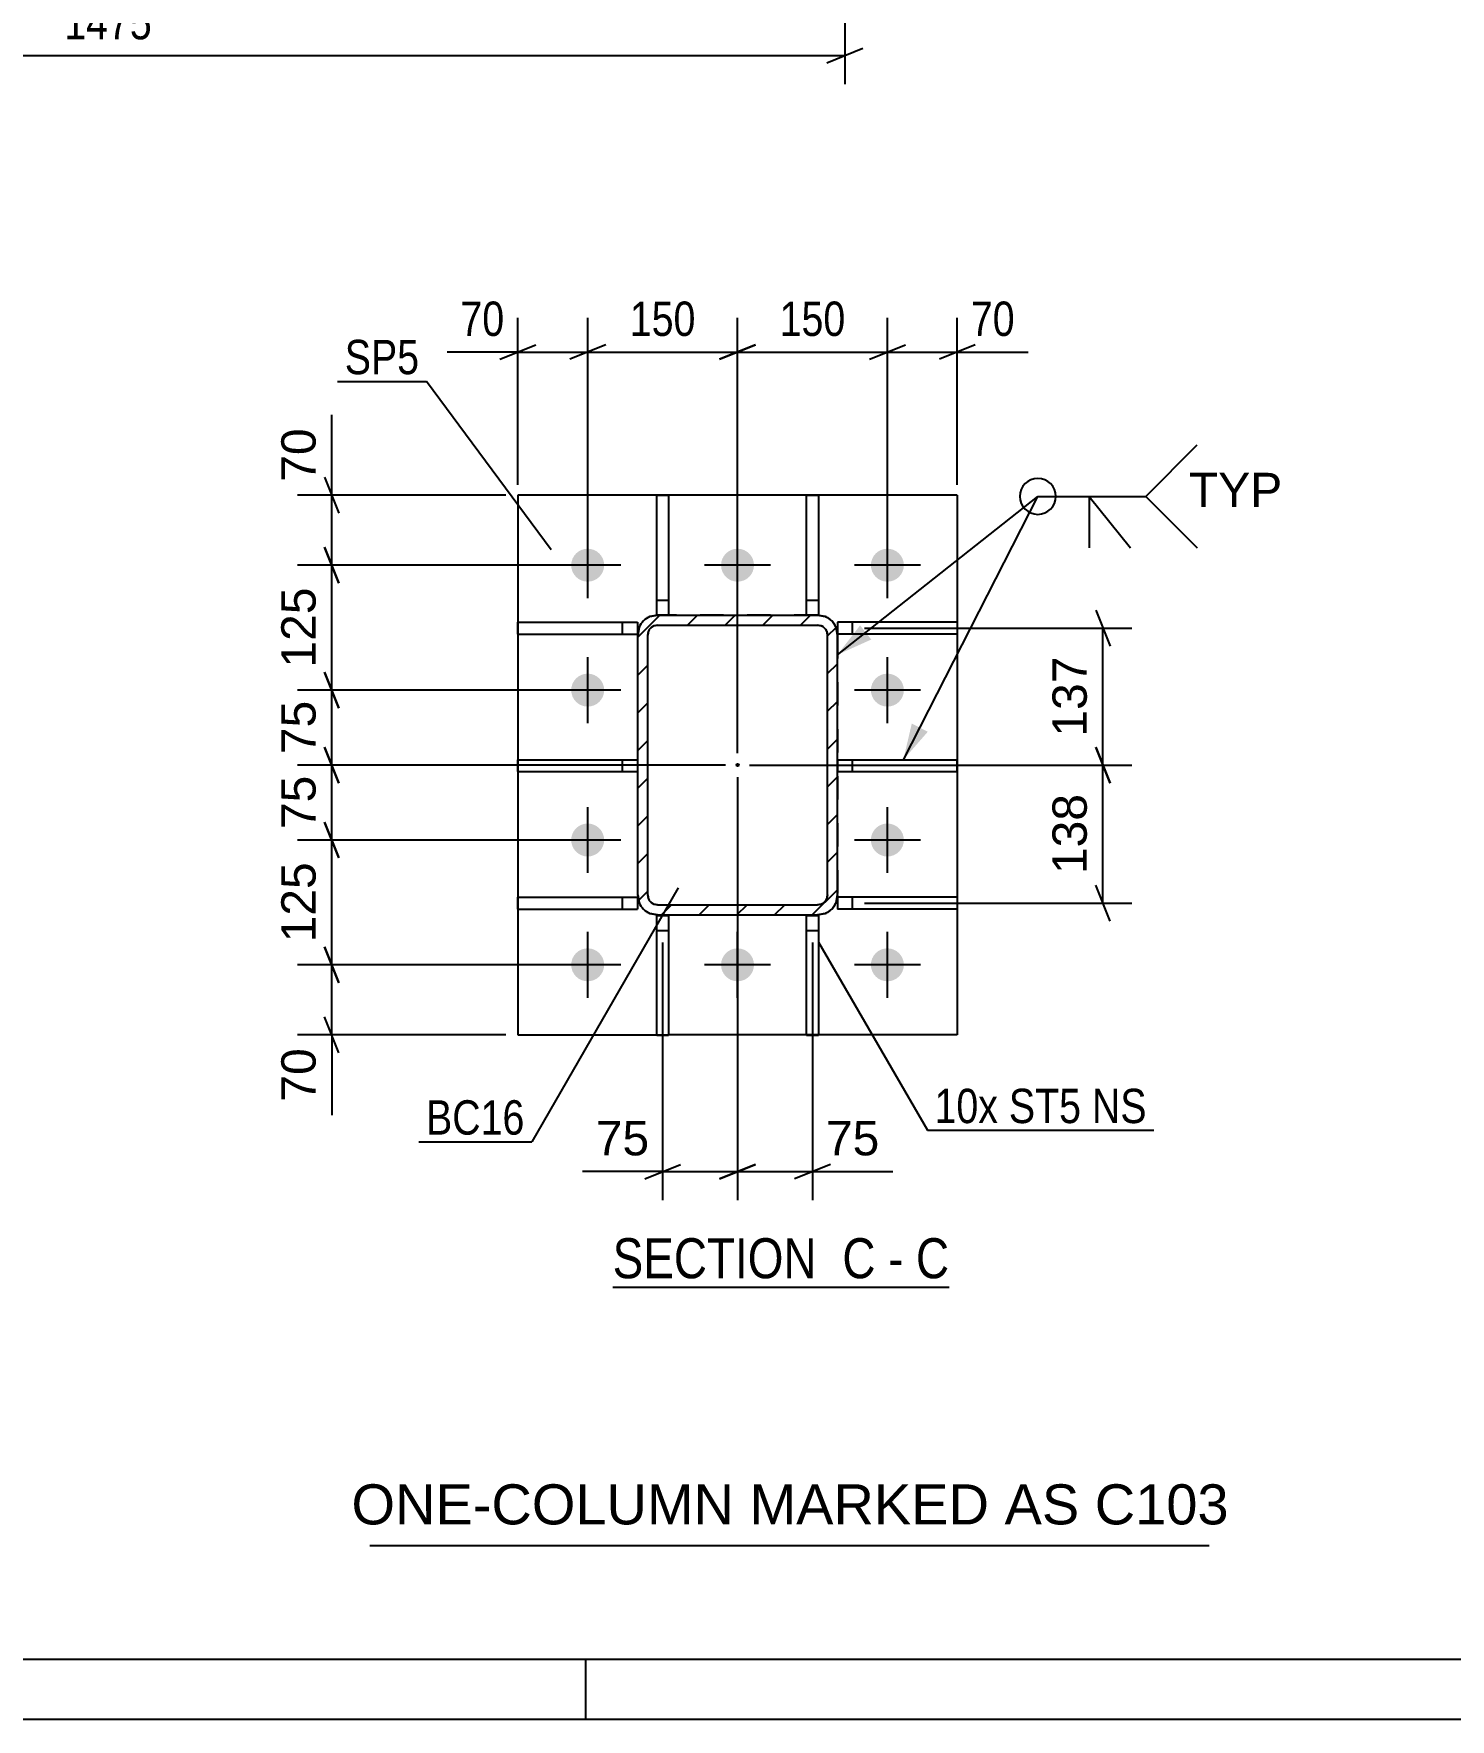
# Model space of a CAD drawing. Header units: millimetres. Extents: x -133 to 461, y -173 to 247.
# Drawn here: x -5.2 to 113, y -172.8 to -32.2 of the extents above; entities that cross this region are included whole.
import ezdxf

# ---------------------------------------------------------------- set-up
doc = ezdxf.new("R2010")
doc.units = ezdxf.units.MM
doc.linetypes.add('DXK_LINE_DOT2', pattern=[3.9198, 1.9599, -1.9599])
doc.linetypes.add('DXK_LINE_DOT3', pattern=[5.9187, 2.979, -0.9799, 0.9799, -0.9799])
doc.styles.add('Arial', font='ARIAL.TTF', dxfattribs={"height": 0.2})
doc.styles.add('Arial Narrow', font='ARIALN.TTF', dxfattribs={"height": 0.2})

# ---------------------------------------------------------------- blocks, each defined once
blk = doc.blocks.new('Unknown-284928886-1134')
at = {"color": 5, "linetype": 'Continuous'}
for p, q in [((-128.12, -167.79), (455.88, -167.79)), ((40.88, -172.79), (40.88, -167.79)), ((-133.12, -172.79), (460.88, -172.79))]:
    blk.add_line(p, q, dxfattribs=at)
blk = doc.blocks.new('Unknown-284928886-13 - 2432')
at = {"color": 6, "linetype": 'Continuous'}
blk.add_line((43.13, -136.76), (71.2, -136.76), dxfattribs=at)
at = {"color": 0, "linetype": 'Continuous'}
for points in [[(61.24, -136.01), (61.24, -132.51), (43.13, -132.51), (43.13, -136.01)], [(65.06, -136.01), (65.06, -132.51), (62.29, -132.51), (62.29, -136.01)], [(67.38, -136.01), (67.38, -132.51), (66.11, -132.51), (66.11, -136.01)], [(71.2, -136.01), (71.2, -132.51), (68.43, -132.51), (68.43, -136.01)]]:
    blk.add_wipeout(points, dxfattribs=at)
at = {"color": 7, "linetype": 'Continuous', "style": 'Arial Narrow'}
for s, p in [('SECTION ', (43.13, -136.01)), ('C', (62.29, -136.01)), ('C', (68.43, -136.01)), ('-', (66.11, -136.01))]:
    blk.add_text(s, height=3.34, dxfattribs=at).set_placement(p)
blk = doc.blocks.new('Part-284928886-2534 - 2432')
at = {"color": 2, "linetype": 'Continuous'}
for p, q in [((35.21, -93.76), (35.21, -92.76)), ((35.21, -92.76), (45.21, -92.76)), ((45.21, -92.76), (45.21, -93.76)), ((35.21, -93.76), (45.21, -93.76))]:
    blk.add_line(p, q, dxfattribs=at)
at = {"color": 7, "linetype": 'DXK_LINE_DOT2'}
blk.add_line((43.96, -93.76), (43.96, -92.76), dxfattribs=at)
blk = doc.blocks.new('Part-284928886-2477 - 2432')
at = {"color": 2, "linetype": 'Continuous'}
for p, q in [((35.22, -70.71), (35.22, -115.71)), ((71.88, -70.71), (35.22, -70.71)), ((71.88, -70.71), (71.88, -115.71)), ((35.22, -115.71), (46.8, -115.71)), ((59.3, -115.71), (47.8, -115.71)), ((71.88, -115.71), (60.3, -115.71))]:
    blk.add_line(p, q, dxfattribs=at)
at = {"color": 7, "linetype": 'DXK_LINE_DOT2'}
for p, q in [((46.8, -115.71), (47.8, -115.71)), ((60.3, -115.71), (59.3, -115.71))]:
    blk.add_line(p, q, dxfattribs=at)
blk = doc.blocks.new('Part-284928886-2437 - 2432')
at = {"linetype": 'Continuous'}
h = blk.add_hatch(dxfattribs=at)
h.set_pattern_fill('', scale=0.7, style=0, pattern_type=0)
h.set_pattern_definition([(45, (61.7559, -81.7346), (-1.57154, 1.57154), [])])
h.paths.add_polyline_path([(61.88, -82.37), (61.76, -81.73), (61.39, -81.19), (60.85, -80.83), (60.22, -80.71), (46.88, -80.71), (46.24, -80.83), (45.7, -81.19), (45.34, -81.73), (45.22, -82.37), (45.22, -104.04), (45.34, -104.68), (45.7, -105.22), (46.24, -105.58), (46.88, -105.71), (60.22, -105.71), (60.85, -105.58), (61.39, -105.22), (61.76, -104.68), (61.88, -104.04)])
h.paths.add_polyline_path([(60.99, -104.36), (60.81, -104.63), (60.53, -104.81), (60.22, -104.87), (46.88, -104.87), (46.56, -104.81), (46.29, -104.63), (46.11, -104.36), (46.05, -104.04), (46.05, -82.37), (46.11, -82.05), (46.29, -81.78), (46.56, -81.6), (46.88, -81.54), (60.22, -81.54), (60.53, -81.6), (60.81, -81.78), (60.99, -82.05), (61.05, -82.37), (61.05, -104.04)])
blk.add_hatch(color=246, dxfattribs=at).paths.add_polyline_path([(53.55, -93.31, -1), (53.55, -93.11, -1)])
at = {"color": 7, "linetype": 'DXK_LINE_DOT2'}
for p, q in [((46.24, -80.83), (46.88, -80.71)), ((60.22, -80.71), (46.88, -80.71)), ((60.22, -80.71), (60.85, -80.83)), ((45.22, -82.37), (45.34, -81.73)), ((45.22, -104.04), (45.22, -82.37)), ((46.11, -82.05), (46.05, -82.37)), ((46.05, -104.04), (46.05, -82.37)), ((46.88, -81.54), (46.56, -81.6)), ((46.88, -81.54), (60.22, -81.54)), ((60.53, -81.6), (60.22, -81.54)), ((61.05, -82.37), (60.99, -82.05)), ((61.05, -104.04), (61.05, -82.37)), ((61.76, -81.73), (61.88, -82.37)), ((61.88, -82.37), (61.88, -104.04)), ((45.34, -104.68), (45.22, -104.04)), ((46.05, -104.04), (46.11, -104.36)), ((46.56, -104.81), (46.88, -104.87)), ((46.88, -104.87), (60.22, -104.87)), ((60.22, -104.87), (60.53, -104.81)), ((60.99, -104.36), (61.05, -104.04)), ((61.88, -104.04), (61.76, -104.68)), ((46.88, -105.71), (46.24, -105.58)), ((46.88, -105.71), (60.22, -105.71)), ((60.85, -105.58), (60.22, -105.71))]:
    blk.add_line(p, q, dxfattribs=at)
at = {"color": 2, "linetype": 'Continuous'}
for p, q in [((46.88, -80.71), (46.24, -80.83)), ((46.88, -80.71), (60.22, -80.71)), ((60.85, -80.83), (60.22, -80.71)), ((45.34, -81.73), (45.22, -82.37)), ((45.22, -104.04), (45.22, -82.37)), ((46.05, -82.37), (46.11, -82.05)), ((46.05, -104.04), (46.05, -82.37)), ((46.56, -81.6), (46.88, -81.54)), ((46.88, -81.54), (60.22, -81.54)), ((60.22, -81.54), (60.53, -81.6)), ((60.99, -82.05), (61.05, -82.37)), ((61.05, -104.04), (61.05, -82.37)), ((61.88, -82.37), (61.76, -81.73)), ((61.88, -104.04), (61.88, -82.37)), ((45.22, -104.04), (45.34, -104.68)), ((46.11, -104.36), (46.05, -104.04)), ((46.88, -104.87), (46.56, -104.81)), ((46.88, -104.87), (60.22, -104.87)), ((60.53, -104.81), (60.22, -104.87)), ((61.05, -104.04), (60.99, -104.36)), ((61.76, -104.68), (61.88, -104.04)), ((46.24, -105.58), (46.88, -105.71)), ((46.88, -105.71), (60.22, -105.71)), ((60.22, -105.71), (60.85, -105.58))]:
    blk.add_line(p, q, dxfattribs=at)
at = {"color": 7, "linetype": 'DXK_LINE_DOT3'}
blk.add_line((53.55, -93.21), (53.55, -93.21), dxfattribs=at)
at = {"color": 246, "linetype": 'DXK_LINE_DOT2'}
blk.add_line((53.55, -93.21), (53.55, -93.21), dxfattribs=at)
at = {"color": 246, "linetype": 'Continuous'}
blk.add_circle((53.55, -93.21), 0.1, dxfattribs=at)
at = {"color": 7, "linetype": 'DXK_LINE_DOT2'}
for centre, radius, start, end in [((46.88, -82.37), 1.67, 112.5, 157.5), ((60.22, -82.37), 1.67, 22.5, 67.5), ((46.88, -82.37), 0.833, 112.5, 157.5), ((60.22, -82.37), 0.833, 22.5, 67.5), ((46.88, -104.04), 1.67, 202.5, 247.5), ((46.88, -104.04), 0.833, 202.5, 247.5), ((60.22, -104.04), 0.833, 292.5, 337.5), ((60.22, -104.04), 1.67, 292.5, 337.5)]:
    blk.add_arc(centre, radius, start, end, dxfattribs=at)
at = {"color": 2, "linetype": 'Continuous'}
for centre, radius, start, end in [((46.88, -82.37), 1.67, 112.5, 157.5), ((60.22, -82.37), 1.67, 22.5, 67.5), ((46.88, -82.37), 0.833, 112.5, 157.5), ((60.22, -82.37), 0.833, 22.5, 67.5), ((46.88, -104.04), 1.67, 202.5, 247.5), ((46.88, -104.04), 0.833, 202.5, 247.5), ((60.22, -104.04), 0.833, 292.5, 337.5), ((60.22, -104.04), 1.67, 292.5, 337.5)]:
    blk.add_arc(centre, radius, start, end, dxfattribs=at)
blk = doc.blocks.new('Part-284928886-2496 - 2432')
at = {"color": 2, "linetype": 'Continuous'}
for p, q in [((59.3, -105.76), (60.3, -105.76)), ((59.3, -115.76), (59.3, -105.76)), ((60.3, -105.76), (60.3, -115.76)), ((60.3, -115.76), (59.3, -115.76))]:
    blk.add_line(p, q, dxfattribs=at)
at = {"color": 7, "linetype": 'DXK_LINE_DOT2'}
blk.add_line((59.3, -107.01), (60.3, -107.01), dxfattribs=at)
blk = doc.blocks.new('Part-284928886-2497 - 2432')
at = {"color": 2, "linetype": 'Continuous'}
for p, q in [((46.8, -105.76), (47.8, -105.76)), ((46.8, -115.76), (46.8, -105.76)), ((47.8, -105.76), (47.8, -115.76)), ((47.8, -115.76), (46.8, -115.76))]:
    blk.add_line(p, q, dxfattribs=at)
at = {"color": 7, "linetype": 'DXK_LINE_DOT2'}
blk.add_line((46.8, -107.01), (47.8, -107.01), dxfattribs=at)
blk = doc.blocks.new('Part-284928886-2498 - 2432')
at = {"color": 2, "linetype": 'Continuous'}
for p, q in [((59.3, -80.71), (59.3, -70.71)), ((59.3, -70.71), (60.3, -70.71)), ((60.3, -70.71), (60.3, -80.71)), ((60.3, -80.71), (60.22, -80.71))]:
    blk.add_line(p, q, dxfattribs=at)
at = {"color": 7, "linetype": 'DXK_LINE_DOT2'}
for p, q in [((59.3, -79.46), (60.3, -79.46)), ((60.3, -80.71), (59.3, -80.71))]:
    blk.add_line(p, q, dxfattribs=at)
blk = doc.blocks.new('Part-284928886-2539 - 2432')
at = {"color": 2, "linetype": 'Continuous'}
for p, q in [((35.21, -82.3), (35.21, -81.3)), ((35.21, -81.3), (45.21, -81.3)), ((45.21, -81.3), (45.21, -82.3)), ((35.21, -82.3), (45.21, -82.3))]:
    blk.add_line(p, q, dxfattribs=at)
at = {"color": 7, "linetype": 'DXK_LINE_DOT2'}
blk.add_line((43.96, -82.3), (43.96, -81.3), dxfattribs=at)
blk = doc.blocks.new('Bolt-284928886-2574 - 2432')
at = {"linetype": 'Continuous'}
for points in [[(39.67, -76.54, -1), (42.42, -76.54, -1)], [(52.17, -76.54, -1), (54.92, -76.54, -1)], [(64.67, -76.54, -1), (67.42, -76.54, -1)], [(39.67, -86.96, -1), (42.42, -86.96, -1)], [(64.67, -86.96, -1), (67.42, -86.96, -1)], [(39.67, -99.46, -1), (42.42, -99.46, -1)], [(64.67, -99.46, -1), (67.42, -99.46, -1)], [(39.67, -109.87, -1), (42.42, -109.87, -1)], [(52.17, -109.87, -1), (54.92, -109.87, -1)], [(64.67, -109.87, -1), (67.42, -109.87, -1)]]:
    blk.add_hatch(color=1, dxfattribs=at).paths.add_polyline_path(points)
at = {"color": 1, "linetype": 'Continuous'}
for p, q in [((41.05, -79.29), (41.05, -73.79)), ((53.55, -79.29), (53.55, -73.79)), ((66.05, -79.29), (66.05, -73.79)), ((43.8, -76.54), (38.3, -76.54)), ((56.3, -76.54), (50.8, -76.54)), ((68.8, -76.54), (63.3, -76.54)), ((41.05, -89.71), (41.05, -84.21)), ((66.05, -89.71), (66.05, -84.21)), ((43.8, -86.96), (38.3, -86.96)), ((68.8, -86.96), (63.3, -86.96)), ((41.05, -102.21), (41.05, -96.71)), ((66.05, -102.21), (66.05, -96.71)), ((43.8, -99.46), (38.3, -99.46)), ((68.8, -99.46), (63.3, -99.46)), ((41.05, -112.62), (41.05, -107.12)), ((53.55, -112.62), (53.55, -107.12)), ((66.05, -112.62), (66.05, -107.12)), ((43.8, -109.87), (38.3, -109.87)), ((56.3, -109.87), (50.8, -109.87)), ((68.8, -109.87), (63.3, -109.87))]:
    blk.add_line(p, q, dxfattribs=at)
blk = doc.blocks.new('Part-284928886-2499 - 2432')
at = {"color": 2, "linetype": 'Continuous'}
for p, q in [((46.8, -80.71), (46.8, -70.71)), ((46.8, -70.71), (47.8, -70.71)), ((47.8, -70.71), (47.8, -80.71)), ((46.8, -80.71), (46.88, -80.71))]:
    blk.add_line(p, q, dxfattribs=at)
at = {"color": 7, "linetype": 'DXK_LINE_DOT2'}
for p, q in [((46.8, -79.46), (47.8, -79.46)), ((46.88, -80.71), (47.8, -80.71))]:
    blk.add_line(p, q, dxfattribs=at)
blk = doc.blocks.new('Part-284928886-2544 - 2432')
at = {"color": 2, "linetype": 'Continuous'}
for p, q in [((35.21, -105.22), (35.21, -104.22)), ((35.21, -104.22), (45.21, -104.22)), ((35.21, -105.22), (45.21, -105.22)), ((45.21, -104.22), (45.21, -105.22))]:
    blk.add_line(p, q, dxfattribs=at)
at = {"color": 7, "linetype": 'DXK_LINE_DOT2'}
blk.add_line((43.96, -105.22), (43.96, -104.22), dxfattribs=at)
blk = doc.blocks.new('Part-284928886-2549 - 2432')
at = {"color": 2, "linetype": 'Continuous'}
for p, q in [((61.88, -92.76), (71.88, -92.76)), ((71.88, -93.76), (71.88, -92.76)), ((61.88, -93.76), (71.88, -93.76))]:
    blk.add_line(p, q, dxfattribs=at)
at = {"color": 7, "linetype": 'DXK_LINE_DOT2'}
for p, q in [((61.88, -92.76), (61.88, -92.76)), ((61.88, -92.76), (61.88, -93.76)), ((63.13, -93.76), (63.13, -92.76)), ((61.88, -93.76), (61.88, -93.76))]:
    blk.add_line(p, q, dxfattribs=at)
blk = doc.blocks.new('Part-284928886-2554 - 2432')
at = {"color": 2, "linetype": 'Continuous'}
for p, q in [((71.88, -81.3), (61.88, -81.3)), ((61.88, -81.3), (61.88, -82.3)), ((71.88, -81.3), (71.88, -82.3)), ((71.88, -82.3), (61.88, -82.3))]:
    blk.add_line(p, q, dxfattribs=at)
at = {"color": 7, "linetype": 'DXK_LINE_DOT2'}
blk.add_line((63.13, -82.3), (63.13, -81.3), dxfattribs=at)
blk = doc.blocks.new('Part-284928886-2559 - 2432')
at = {"color": 2, "linetype": 'Continuous'}
for p, q in [((71.88, -104.22), (61.88, -104.22)), ((61.88, -104.22), (61.88, -105.22)), ((71.88, -105.22), (61.88, -105.22)), ((71.88, -104.22), (71.88, -105.22))]:
    blk.add_line(p, q, dxfattribs=at)
at = {"color": 7, "linetype": 'DXK_LINE_DOT2'}
blk.add_line((63.13, -105.22), (63.13, -104.22), dxfattribs=at)
blk = doc.blocks.new('StraightDimension-284928886-1879 - 1225')
at = {"color": 7, "linetype": 'Continuous'}
for p, q in [((-60.42, 53.95), (-60.42, -36.43)), ((62.5, 53.88), (62.5, -36.43)), ((-58.92, -33.43), (-61.92, -34.63)), ((61, -34.63), (64, -33.43)), ((-60.42, -34.03), (62.5, -34.03))]:
    blk.add_line(p, q, dxfattribs=at)
at = {"color": 0}
blk.add_wipeout([(5.29, -33.28), (5.29, -29.08), (-3.22, -29.08), (-3.22, -33.28)], dxfattribs=at)
at = {"color": 3, "style": 'Arial Narrow'}
blk.add_text('1475', height=2.863, dxfattribs=at).set_placement((-2.62, -32.68))
blk = doc.blocks.new('StraightDimension-284928886-12200 - 2432')
at = {"color": 7, "linetype": 'Continuous'}
for p, q in [((19.1, -75.04), (20.3, -78.04)), ((40.05, -76.54), (16.85, -76.54)), ((19.7, -86.96), (19.7, -76.54)), ((20.3, -88.46), (19.1, -85.46)), ((40.05, -86.96), (16.85, -86.96))]:
    blk.add_line(p, q, dxfattribs=at)
at = {"color": 0}
blk.add_wipeout([(18.95, -77.81), (14.75, -77.81), (14.75, -85.68), (18.95, -85.68)], dxfattribs=at)
at = {"color": 3, "style": 'Arial'}
blk.add_text('125', height=2.865, rotation=90.0002, dxfattribs=at).set_placement((18.35, -85.08))
blk = doc.blocks.new('StraightDimension-284928886-12203 - 2432')
at = {"color": 7, "linetype": 'Continuous'}
for p, q in [((19.1, -97.96), (20.3, -100.96)), ((40.05, -99.46), (16.85, -99.46)), ((19.7, -109.87), (19.7, -99.46)), ((20.3, -111.37), (19.1, -108.37)), ((40.05, -109.87), (16.85, -109.87))]:
    blk.add_line(p, q, dxfattribs=at)
at = {"color": 0}
blk.add_wipeout([(18.95, -100.73), (14.75, -100.73), (14.75, -108.6), (18.95, -108.6)], dxfattribs=at)
at = {"color": 3, "style": 'Arial'}
blk.add_text('125', height=2.865, rotation=90.0002, dxfattribs=at).set_placement((18.35, -108))
blk = doc.blocks.new('StraightDimension-284928886-9376 - 2432')
at = {"color": 7, "linetype": 'Continuous'}
for p, q in [((83.43, -80.3), (84.63, -83.3)), ((64.13, -81.8), (86.43, -81.8)), ((84.03, -93.21), (84.03, -81.8)), ((84.63, -94.71), (83.43, -91.71)), ((54.55, -93.21), (86.43, -93.21))]:
    blk.add_line(p, q, dxfattribs=at)
at = {"color": 0}
blk.add_wipeout([(83.28, -83.57), (79.08, -83.57), (79.08, -91.44), (83.28, -91.44)], dxfattribs=at)
at = {"color": 3, "style": 'Arial'}
blk.add_text('137', height=2.865, rotation=90.0002, dxfattribs=at).set_placement((82.68, -90.84))
blk = doc.blocks.new('StraightDimension-284928886-12204 - 2432')
at = {"color": 7, "linetype": 'Continuous'}
for p, q in [((19.1, -108.37), (20.3, -111.37)), ((40.05, -109.87), (16.85, -109.87)), ((19.7, -115.71), (19.7, -109.87)), ((20.3, -117.21), (19.1, -114.21)), ((34.22, -115.71), (16.85, -115.71)), ((19.7, -115.71), (19.7, -122.4)), ((19.7, -115.71), (19.7, -122.4))]:
    blk.add_line(p, q, dxfattribs=at)
at = {"color": 0}
blk.add_wipeout([(18.95, -116.23), (14.75, -116.23), (14.75, -121.88), (18.95, -121.88)], dxfattribs=at)
at = {"color": 3, "style": 'Arial'}
blk.add_text('70', height=2.865, rotation=90.0002, dxfattribs=at).set_placement((18.35, -121.28))
blk = doc.blocks.new('StraightDimension-284928886-9337 - 2432')
at = {"color": 7, "linetype": 'Continuous'}
for p, q in [((66.05, -75.67), (66.05, -55.92)), ((71.88, -69.83), (71.88, -55.92)), ((64.55, -59.37), (67.55, -58.17)), ((66.05, -58.77), (71.88, -58.77)), ((73.38, -58.17), (70.38, -59.37)), ((71.88, -58.77), (77.79, -58.77)), ((71.88, -58.77), (77.79, -58.77))]:
    blk.add_line(p, q, dxfattribs=at)
at = {"color": 0}
blk.add_wipeout([(77.26, -58.02), (77.26, -53.82), (72.41, -53.82), (72.41, -58.02)], dxfattribs=at)
at = {"color": 3, "style": 'Arial Narrow'}
blk.add_text('70', height=2.863, dxfattribs=at).set_placement((73.01, -57.42))
blk = doc.blocks.new('StraightDimension-284928886-12199 - 2432')
at = {"color": 7, "linetype": 'Continuous'}
for p, q in [((19.7, -70.71), (19.7, -64.01)), ((19.7, -70.71), (19.7, -64.01)), ((19.1, -69.21), (20.3, -72.21)), ((34.22, -70.71), (16.85, -70.71)), ((19.7, -76.54), (19.7, -70.71)), ((20.3, -78.04), (19.1, -75.04)), ((40.05, -76.54), (16.85, -76.54))]:
    blk.add_line(p, q, dxfattribs=at)
at = {"color": 0}
blk.add_wipeout([(18.95, -64.53), (14.75, -64.53), (14.75, -70.18), (18.95, -70.18)], dxfattribs=at)
at = {"color": 3, "style": 'Arial'}
blk.add_text('70', height=2.865, rotation=90.0002, dxfattribs=at).set_placement((18.35, -69.58))
blk = doc.blocks.new('StraightDimension-284928886-9338 - 2432')
at = {"color": 7, "linetype": 'Continuous'}
for p, q in [((53.55, -92.21), (53.55, -55.92)), ((66.05, -75.67), (66.05, -55.92)), ((55.05, -58.17), (52.05, -59.37)), ((53.55, -58.77), (66.05, -58.77)), ((64.55, -59.37), (67.55, -58.17))]:
    blk.add_line(p, q, dxfattribs=at)
at = {"color": 0}
blk.add_wipeout([(63.14, -58.02), (63.14, -53.82), (56.46, -53.82), (56.46, -58.02)], dxfattribs=at)
at = {"color": 3, "style": 'Arial Narrow'}
blk.add_text('150', height=2.863, dxfattribs=at).set_placement((57.06, -57.42))
blk = doc.blocks.new('StraightDimension-284928886-9339 - 2432')
at = {"color": 7, "linetype": 'Continuous'}
for p, q in [((41.05, -75.67), (41.05, -55.92)), ((53.55, -92.21), (53.55, -55.92)), ((42.55, -58.17), (39.55, -59.37)), ((41.05, -58.77), (53.55, -58.77)), ((52.05, -59.37), (55.05, -58.17))]:
    blk.add_line(p, q, dxfattribs=at)
at = {"color": 0}
blk.add_wipeout([(50.64, -58.02), (50.64, -53.82), (43.96, -53.82), (43.96, -58.02)], dxfattribs=at)
at = {"color": 3, "style": 'Arial Narrow'}
blk.add_text('150', height=2.863, dxfattribs=at).set_placement((44.56, -57.42))
blk = doc.blocks.new('StraightDimension-284928886-9340 - 2432')
at = {"color": 7, "linetype": 'Continuous'}
for p, q in [((35.22, -69.83), (35.22, -55.92)), ((41.05, -75.67), (41.05, -55.92)), ((35.22, -58.77), (29.31, -58.77)), ((35.22, -58.77), (29.31, -58.77)), ((33.72, -59.37), (36.72, -58.17)), ((35.22, -58.77), (41.05, -58.77)), ((42.55, -58.17), (39.55, -59.37))]:
    blk.add_line(p, q, dxfattribs=at)
at = {"color": 0}
blk.add_wipeout([(34.69, -58.02), (34.69, -53.82), (29.83, -53.82), (29.83, -58.02)], dxfattribs=at)
at = {"color": 3, "style": 'Arial Narrow'}
blk.add_text('70', height=2.863, dxfattribs=at).set_placement((30.43, -57.42))
blk = doc.blocks.new('StraightDimension-284928886-9377 - 2432')
at = {"color": 7, "linetype": 'Continuous'}
for p, q in [((83.43, -91.71), (84.63, -94.71)), ((54.55, -93.21), (86.43, -93.21)), ((84.03, -104.72), (84.03, -93.21)), ((84.63, -106.22), (83.43, -103.22)), ((64.13, -104.72), (86.43, -104.72))]:
    blk.add_line(p, q, dxfattribs=at)
at = {"color": 0}
blk.add_wipeout([(83.28, -95.03), (79.08, -95.03), (79.08, -102.9), (83.28, -102.9)], dxfattribs=at)
at = {"color": 3, "style": 'Arial'}
blk.add_text('138', height=2.865, rotation=90.0002, dxfattribs=at).set_placement((82.68, -102.3))
blk = doc.blocks.new('StraightDimension-284928886-9387 - 2432')
at = {"color": 7, "linetype": 'Continuous'}
for p, q in [((53.55, -94.21), (53.55, -129.51)), ((59.8, -108.01), (59.8, -129.51)), ((52.05, -127.71), (55.05, -126.51)), ((61.3, -126.51), (58.3, -127.71)), ((53.55, -127.11), (59.8, -127.11)), ((59.8, -127.11), (66.49, -127.11)), ((59.8, -127.11), (66.49, -127.11))]:
    blk.add_line(p, q, dxfattribs=at)
at = {"color": 0}
blk.add_wipeout([(65.97, -126.36), (65.97, -122.16), (60.32, -122.16), (60.32, -126.36)], dxfattribs=at)
at = {"color": 3, "style": 'Arial'}
blk.add_text('75', height=2.865, dxfattribs=at).set_placement((60.92, -125.76))
blk = doc.blocks.new('StraightDimension-284928886-9388 - 2432')
at = {"color": 7, "linetype": 'Continuous'}
for p, q in [((53.55, -94.21), (53.55, -129.51)), ((47.3, -108.01), (47.3, -129.51)), ((45.8, -127.71), (48.8, -126.51)), ((55.05, -126.51), (52.05, -127.71)), ((47.3, -127.11), (40.6, -127.11)), ((47.3, -127.11), (40.6, -127.11)), ((47.3, -127.11), (53.55, -127.11))]:
    blk.add_line(p, q, dxfattribs=at)
at = {"color": 0}
blk.add_wipeout([(46.77, -126.36), (46.77, -122.16), (41.12, -122.16), (41.12, -126.36)], dxfattribs=at)
at = {"color": 3, "style": 'Arial'}
blk.add_text('75', height=2.865, dxfattribs=at).set_placement((41.72, -125.76))
blk = doc.blocks.new('StraightDimension-284928886-12201 - 2432')
at = {"color": 7, "linetype": 'Continuous'}
for p, q in [((19.1, -85.46), (20.3, -88.46)), ((40.05, -86.96), (16.85, -86.96)), ((19.7, -93.21), (19.7, -86.96)), ((20.3, -94.71), (19.1, -91.71)), ((52.55, -93.21), (16.85, -93.21))]:
    blk.add_line(p, q, dxfattribs=at)
at = {"color": 0}
blk.add_wipeout([(18.95, -87.26), (14.75, -87.26), (14.75, -92.9), (18.95, -92.9)], dxfattribs=at)
at = {"color": 3, "style": 'Arial'}
blk.add_text('75', height=2.865, rotation=90.0002, dxfattribs=at).set_placement((18.35, -92.3))
blk = doc.blocks.new('StraightDimension-284928886-12202 - 2432')
at = {"color": 7, "linetype": 'Continuous'}
for p, q in [((19.1, -91.71), (20.3, -94.71)), ((52.55, -93.21), (16.85, -93.21)), ((19.7, -99.46), (19.7, -93.21)), ((20.3, -100.96), (19.1, -97.96)), ((40.05, -99.46), (16.85, -99.46))]:
    blk.add_line(p, q, dxfattribs=at)
at = {"color": 0}
blk.add_wipeout([(18.95, -93.51), (14.75, -93.51), (14.75, -99.15), (18.95, -99.15)], dxfattribs=at)
at = {"color": 3, "style": 'Arial'}
blk.add_text('75', height=2.865, rotation=90.0002, dxfattribs=at).set_placement((18.35, -98.55))
blk = doc.blocks.new('Unknown-284928886-13460')
at = {"color": 7, "linetype": 'Continuous'}
blk.add_line((22.88, -158.29), (92.88, -158.29), dxfattribs=at)
at = {"color": 7, "style": 'Arial'}
blk.add_text('ONE-COLUMN MARKED AS C103', height=3.3428, dxfattribs=at).set_placement((21.34, -156.54))
blk = doc.blocks.new('WeldMark-284928886-9505 - 2432')
at = {"linetype": 'Continuous'}
for points in [[(64.7, -82.74), (61.88, -84.01), (63.77, -81.56)], [(69.42, -90.43), (67.38, -92.76), (68.08, -89.75)]]:
    blk.add_hatch(color=30, dxfattribs=at).paths.add_polyline_path(points)
at = {"color": 30, "linetype": 'Continuous'}
for p, q in [((61.88, -84.01), (78.6, -70.8)), ((67.38, -92.76), (78.6, -70.8)), ((78.6, -70.8), (87.6, -70.8))]:
    blk.add_line(p, q, dxfattribs=at)
at = {"color": 3, "linetype": 'Continuous'}
for q in [(86.32, -75.08), (82.89, -75.08)]:
    blk.add_line((82.89, -70.8), q, dxfattribs=at)
for start, end in [(90, 270), (270, 90)]:
    blk.add_arc((78.6, -70.8), 1.5, start, end, dxfattribs=at)
at = {"color": 0, "linetype": 'Continuous'}
blk.add_wipeout([(98.98, -71.7), (98.98, -68.7), (91.2, -68.7), (91.2, -71.7)], dxfattribs=at)
blk.add_wipeout([(98.98, -71.7), (98.98, -68.7), (91.2, -68.7), (91.2, -71.7)], dxfattribs=at)
at = {"color": 3, "linetype": 'Continuous'}
for q in [(91.89, -66.51), (91.89, -75.08)]:
    blk.add_line((87.6, -70.8), q, dxfattribs=at)
at = {"color": 3, "linetype": 'Continuous', "style": 'Arial'}
blk.add_text('TYP', height=2.865, dxfattribs=at).set_placement((91.2, -71.7))
blk = doc.blocks.new('Mark-284928886-9400 - 2432')
at = {"color": 0}
blk.add_wipeout([(26.99, -60.61), (26.99, -57.61), (20.78, -57.61), (20.78, -60.61)], dxfattribs=at)
blk.add_wipeout([(26.99, -60.61), (26.99, -57.61), (20.78, -57.61), (20.78, -60.61)], dxfattribs=at)
at = {"color": 30, "linetype": 'Continuous'}
for p in [(20.18, -61.21), (38, -75.25)]:
    blk.add_line(p, (27.59, -61.21), dxfattribs=at)
at = {"color": 3, "style": 'Arial Narrow'}
blk.add_text('SP5', height=2.863, dxfattribs=at).set_placement((20.78, -60.61))
blk = doc.blocks.new('Mark-284928886-9397 - 2432')
at = {"color": 0}
blk.add_wipeout([(35.78, -124.03), (35.78, -121.03), (27.56, -121.03), (27.56, -124.03)], dxfattribs=at)
blk.add_wipeout([(35.78, -124.03), (35.78, -121.03), (27.56, -121.03), (27.56, -124.03)], dxfattribs=at)
at = {"color": 30, "linetype": 'Continuous'}
for p in [(48.59, -103.45), (26.96, -124.63)]:
    blk.add_line(p, (36.38, -124.63), dxfattribs=at)
at = {"color": 3, "style": 'Arial Narrow'}
blk.add_text('BC16', height=2.863, dxfattribs=at).set_placement((27.56, -124.03))
blk = doc.blocks.new('MarkSet-284928886-9465 - 2432')
at = {"color": 0}
for points in [[(75.28, -123.07), (75.28, -120.07), (69.98, -120.07), (69.98, -123.07)], [(82.21, -123.07), (82.21, -120.07), (76.18, -120.07), (76.18, -123.07)], [(87.67, -123.07), (87.67, -120.07), (83.11, -120.07), (83.11, -123.07)]]:
    blk.add_wipeout(points, dxfattribs=at)
for points in [[(75.28, -123.07), (75.28, -120.07), (69.98, -120.07), (69.98, -123.07)], [(82.21, -123.07), (82.21, -120.07), (76.18, -120.07), (76.18, -123.07)], [(87.67, -123.07), (87.67, -120.07), (83.11, -120.07), (83.11, -123.07)]]:
    blk.add_wipeout(points, dxfattribs=at)
at = {"color": 30, "linetype": 'Continuous'}
for p, q in [((60.3, -107.97), (69.38, -123.67)), ((69.38, -123.67), (88.27, -123.67))]:
    blk.add_line(p, q, dxfattribs=at)
at = {"color": 3, "style": 'Arial Narrow'}
for s, p in [('10x', (69.98, -123.07)), ('ST5', (76.18, -123.07)), ('NS', (83.11, -123.07))]:
    blk.add_text(s, height=2.863, dxfattribs=at).set_placement(p)

msp = doc.modelspace()

# ---------------------------------------------------------------- block references
for name in ['Unknown-284928886-1134', 'Part-284928886-2477 - 2432', 'Part-284928886-2499 - 2432', 'Part-284928886-2498 - 2432', 'Bolt-284928886-2574 - 2432', 'Part-284928886-2539 - 2432', 'Part-284928886-2437 - 2432', 'Part-284928886-2554 - 2432', 'Part-284928886-2534 - 2432', 'Part-284928886-2549 - 2432', 'Part-284928886-2544 - 2432', 'Part-284928886-2559 - 2432', 'Part-284928886-2497 - 2432', 'Part-284928886-2496 - 2432', 'Unknown-284928886-13460']:
    msp.add_blockref(name, (0, 0))

# ---------------------------------------------------------------- next in the draw order: block references
for name in ['StraightDimension-284928886-1879 - 1225', 'StraightDimension-284928886-9337 - 2432', 'StraightDimension-284928886-12200 - 2432', 'StraightDimension-284928886-9376 - 2432', 'StraightDimension-284928886-12203 - 2432', 'Unknown-284928886-13 - 2432']:
    msp.add_blockref(name, (0, 0))

# ---------------------------------------------------------------- next in the draw order: block references
for name in ['StraightDimension-284928886-9338 - 2432', 'StraightDimension-284928886-12199 - 2432', 'StraightDimension-284928886-12204 - 2432']:
    msp.add_blockref(name, (0, 0))

# ---------------------------------------------------------------- next in the draw order: block references
msp.add_blockref('StraightDimension-284928886-9339 - 2432', (0, 0))

# ---------------------------------------------------------------- next in the draw order: block references
for name in ['StraightDimension-284928886-9340 - 2432', 'StraightDimension-284928886-9377 - 2432']:
    msp.add_blockref(name, (0, 0))

# ---------------------------------------------------------------- next in the draw order: block references
for name in ['Mark-284928886-9400 - 2432', 'WeldMark-284928886-9505 - 2432', 'StraightDimension-284928886-9387 - 2432']:
    msp.add_blockref(name, (0, 0))

# ---------------------------------------------------------------- next in the draw order: block references
for name in ['StraightDimension-284928886-9388 - 2432', 'MarkSet-284928886-9465 - 2432']:
    msp.add_blockref(name, (0, 0))

# ---------------------------------------------------------------- next in the draw order: block references
for name in ['StraightDimension-284928886-12201 - 2432', 'Mark-284928886-9397 - 2432']:
    msp.add_blockref(name, (0, 0))

# ---------------------------------------------------------------- next in the draw order: block references
msp.add_blockref('StraightDimension-284928886-12202 - 2432', (0, 0))

doc.saveas('drawing.dxf')
